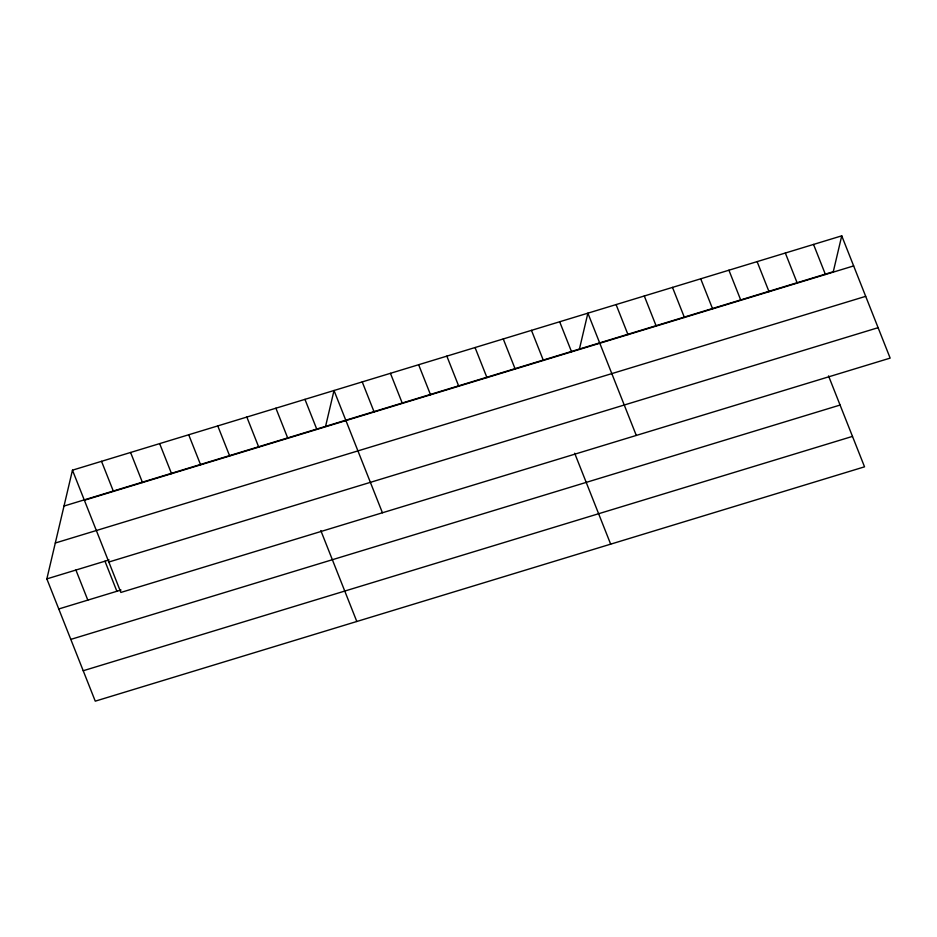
<?xml version="1.0" encoding="UTF-8"?>
<svg xmlns="http://www.w3.org/2000/svg" width="937" height="937" viewBox="0 0 937 937"><rect width="100%" height="100%" fill="white"/><g stroke="black" fill="none" stroke-linecap="round" stroke-linejoin="round"><path stroke-width="1.41" d="M828.531 375.901L864.535 466.825L95.258 701.157L46.85 578.89L72.465 470.175L841.742 235.843L890.15 358.11L120.873 592.442L72.465 470.175M325.572 426.382L334.017 390.506L382.425 512.762M579.429 349.044L587.886 313.169L636.293 435.436M841.742 235.843L833.286 271.718L64.009 506.05M84.377 500.253L853.654 265.921M55.306 543.015L865.694 296.338M46.85 578.89L109.125 559.928M108.833 562.024L878.11 327.681M58.762 608.968L121.037 590.005M70.802 639.397L840.079 405.053M83.217 670.74L852.483 436.396M813.539 244.428L825.438 274.506M785.335 253.025L797.235 283.103M757.119 261.622L769.031 291.7M728.916 270.207L740.827 300.285M700.712 278.804L712.612 308.882M672.497 287.39L684.408 317.467M644.293 295.987L656.205 326.064M616.089 304.584L628.001 334.661M559.67 321.766L571.582 351.843M531.466 330.351L543.378 360.429M574.674 453.239L610.666 544.151M503.263 338.948L515.174 369.026M475.059 347.545L486.959 377.623M446.844 356.13L458.755 386.208M418.64 364.727L430.551 394.805M390.436 373.324L402.348 403.39M362.232 381.909L374.132 411.987M304.958 399.361L316.87 429.439M275.9 408.204L287.811 438.282M320.817 530.565L356.81 621.489M246.841 417.059L258.741 447.136M217.771 425.913L229.682 455.991M188.712 434.768L200.623 464.846M159.653 443.623L171.565 473.7M130.594 452.477L142.494 482.555M101.524 461.32L113.436 491.398M104.967 561.193L116.879 591.27M75.909 570.047L87.82 600.125"/></g></svg>
